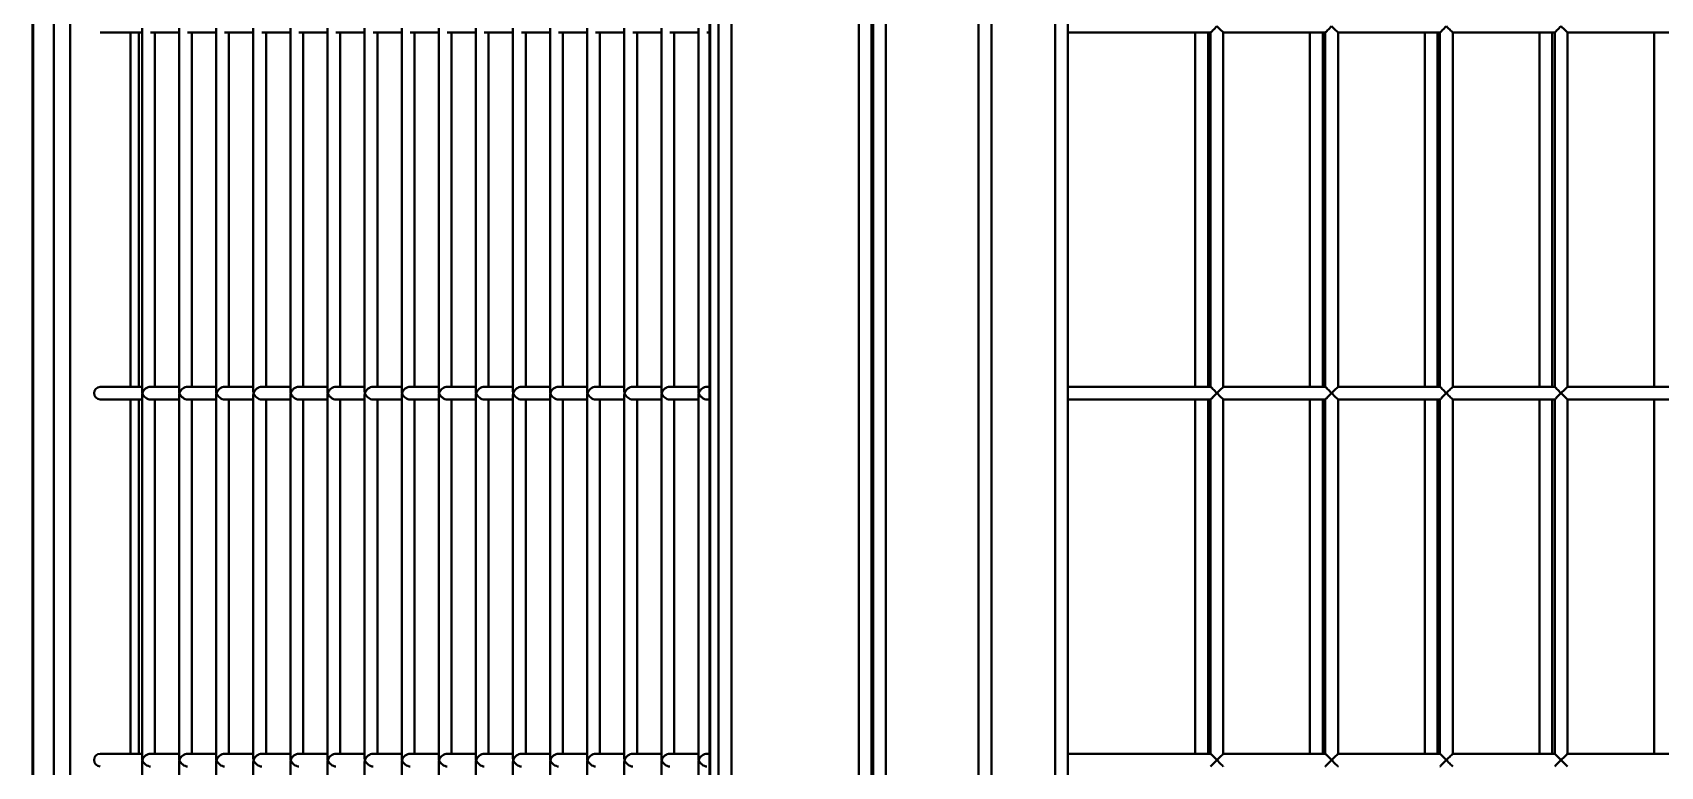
# Model space of a CAD drawing. Header units: millimetres. Extents: x 0 to 420, y 0 to 297.
# Drawn here: x 210.84 to 223.61, y 233.02 to 238.78 of the extents above; entities that cross this region are included whole.
import ezdxf

# ---------------------------------------------------------------- set-up
doc = ezdxf.new("R2010")
doc.units = ezdxf.units.MM

msp = doc.modelspace()

# ---------------------------------------------------------------- linework, layer by layer
at = {"color": 7, "linetype": 'Continuous', "lineweight": 40}
for p, q in [((216.2225, 215.8453), (216.2225, 255.8453)), ((216.3225, 255.8453), (216.3225, 215.8453)), ((217.3225, 215.8453), (217.3225, 255.8453)), ((217.4225, 255.8453), (217.4225, 215.8453)), ((218.2625, 217.8453), (218.2625, 253.8453)), ((210.8392, 253.7777), (210.8392, 217.913)), ((210.8446, 253.7453), (210.8446, 217.9453)), ((218.3625, 253.7453), (218.3625, 217.9453)), ((211.0063, 218.4453), (211.0063, 253.2453)), ((216.1496, 253.213), (216.1496, 218.4777)), ((216.1549, 253.2453), (216.1549, 218.4453)), ((218.8625, 218.4453), (218.8625, 253.2453)), ((211.1332, 253.1453), (211.1332, 218.5453)), ((218.9625, 253.1453), (218.9625, 218.5453)), ((217.5354, 250.2453), (217.5354, 220.8453)), ((211.3698, 238.7753), (211.6982, 238.7753)), ((211.674, 235.9953), (211.674, 238.7753)), ((211.6982, 238.8092), (211.6982, 235.9615)), ((211.7644, 238.7753), (211.9893, 238.7753)), ((211.7982, 235.9953), (211.7982, 238.7753)), ((211.9893, 238.8092), (211.9893, 235.9615)), ((212.0554, 238.7753), (212.2803, 238.7753)), ((212.0893, 235.9953), (212.0893, 238.7753)), ((212.2803, 238.8092), (212.2803, 235.9615)), ((212.3465, 238.7753), (212.5714, 238.7753)), ((212.3803, 235.9953), (212.3803, 238.7753)), ((212.5714, 238.8092), (212.5714, 235.9615)), ((212.6376, 238.7753), (212.8625, 238.7753)), ((212.6714, 235.9953), (212.6714, 238.7753)), ((212.8625, 238.8092), (212.8625, 235.9615)), ((212.9286, 238.7753), (213.1535, 238.7753)), ((212.9625, 235.9953), (212.9625, 238.7753)), ((213.1535, 238.8092), (213.1535, 235.9615)), ((213.2197, 238.7753), (213.4446, 238.7753)), ((213.2535, 235.9953), (213.2535, 238.7753)), ((213.4446, 238.8092), (213.4446, 235.9615)), ((213.5108, 238.7753), (213.7357, 238.7753)), ((213.5446, 235.9953), (213.5446, 238.7753)), ((213.7357, 238.8092), (213.7357, 235.9615)), ((213.8018, 238.7753), (214.0267, 238.7753)), ((213.8357, 235.9953), (213.8357, 238.7753)), ((214.0267, 238.8092), (214.0267, 235.9615)), ((214.0929, 238.7753), (214.3178, 238.7753)), ((214.1267, 235.9953), (214.1267, 238.7753)), ((214.3178, 238.8092), (214.3178, 235.9615)), ((214.384, 238.7753), (214.6089, 238.7753)), ((214.4178, 235.9953), (214.4178, 238.7753)), ((214.6089, 238.8092), (214.6089, 235.9615)), ((214.675, 238.7753), (214.8999, 238.7753)), ((214.7089, 235.9953), (214.7089, 238.7753)), ((214.8999, 238.8092), (214.8999, 235.9615)), ((214.9661, 238.7753), (215.191, 238.7753)), ((214.9999, 235.9953), (214.9999, 238.7753)), ((215.191, 238.8092), (215.191, 235.9615)), ((215.2572, 238.7753), (215.4821, 238.7753)), ((215.291, 235.9953), (215.291, 238.7753)), ((215.4821, 238.8092), (215.4821, 235.9615)), ((215.5482, 238.7753), (215.7731, 238.7753)), ((215.5821, 235.9953), (215.5821, 238.7753)), ((215.7731, 238.8092), (215.7731, 235.9615)), ((215.8393, 238.7753), (216.0642, 238.7753)), ((215.8731, 235.9953), (215.8731, 238.7753)), ((216.0642, 238.8092), (216.0642, 235.9615)), ((216.1304, 238.7753), (216.1496, 238.7753)), ((218.9625, 238.7753), (220.0825, 238.7753)), ((219.9625, 238.7753), (219.9625, 235.9953)), ((220.0625, 235.9953), (220.0625, 238.7753)), ((220.0825, 238.7753), (220.0825, 235.9953)), ((220.1825, 235.9953), (220.1825, 238.7753)), ((220.1825, 238.7753), (220.9825, 238.7753)), ((220.8625, 238.7753), (220.8625, 235.9953)), ((220.9625, 235.9953), (220.9625, 238.7753)), ((220.9825, 238.7753), (220.9825, 235.9953)), ((221.0825, 235.9953), (221.0825, 238.7753)), ((221.0825, 238.7753), (221.8825, 238.7753)), ((221.7625, 238.7753), (221.7625, 235.9953)), ((221.8625, 235.9953), (221.8625, 238.7753)), ((221.8825, 238.7753), (221.8825, 235.9953)), ((221.9825, 235.9953), (221.9825, 238.7753)), ((221.9825, 238.7753), (222.7825, 238.7753)), ((222.6625, 238.7753), (222.6625, 235.9953)), ((222.7625, 235.9953), (222.7625, 238.7753)), ((222.7825, 238.7753), (222.7825, 235.9953)), ((222.8825, 235.9953), (222.8825, 238.7753)), ((222.8825, 238.7753), (223.6825, 238.7753)), ((223.5625, 238.7753), (223.5625, 235.9953)), ((211.6982, 235.9953), (211.3698, 235.9953)), ((211.6982, 235.9292), (211.6982, 233.0815)), ((211.9893, 235.9953), (211.7644, 235.9953)), ((211.9893, 235.9292), (211.9893, 233.0815)), ((212.2803, 235.9953), (212.0554, 235.9953)), ((212.2803, 235.9292), (212.2803, 233.0815)), ((212.5714, 235.9953), (212.3465, 235.9953)), ((212.5714, 235.9292), (212.5714, 233.0815)), ((212.8625, 235.9953), (212.6376, 235.9953)), ((212.8625, 235.9292), (212.8625, 233.0815)), ((213.1535, 235.9953), (212.9286, 235.9953)), ((213.1535, 235.9292), (213.1535, 233.0815)), ((213.4446, 235.9953), (213.2197, 235.9953)), ((213.4446, 235.9292), (213.4446, 233.0815)), ((213.7357, 235.9953), (213.5108, 235.9953)), ((213.7357, 235.9292), (213.7357, 233.0815)), ((214.0267, 235.9953), (213.8018, 235.9953)), ((214.0267, 235.9292), (214.0267, 233.0815)), ((214.3178, 235.9953), (214.0929, 235.9953)), ((214.3178, 235.9292), (214.3178, 233.0815)), ((214.6089, 235.9953), (214.384, 235.9953)), ((214.6089, 235.9292), (214.6089, 233.0815)), ((214.8999, 235.9953), (214.675, 235.9953)), ((214.8999, 235.9292), (214.8999, 233.0815)), ((215.191, 235.9953), (214.9661, 235.9953)), ((215.191, 235.9292), (215.191, 233.0815)), ((215.4821, 235.9953), (215.2572, 235.9953)), ((215.4821, 235.9292), (215.4821, 233.0815)), ((215.7731, 235.9953), (215.5482, 235.9953)), ((215.7731, 235.9292), (215.7731, 233.0815)), ((216.0642, 235.9953), (215.8393, 235.9953)), ((216.0642, 235.9292), (216.0642, 233.0815)), ((216.1496, 235.9953), (216.1304, 235.9953)), ((220.0825, 235.9953), (218.9625, 235.9953)), ((220.9825, 235.9953), (220.1825, 235.9953)), ((221.8825, 235.9953), (221.0825, 235.9953)), ((222.7825, 235.9953), (221.9825, 235.9953)), ((223.6825, 235.9953), (222.8825, 235.9953)), ((211.3698, 235.8953), (211.6982, 235.8953)), ((211.674, 233.1153), (211.674, 235.8953)), ((211.7644, 235.8953), (211.9893, 235.8953)), ((211.7982, 233.1153), (211.7982, 235.8953)), ((212.0554, 235.8953), (212.2803, 235.8953)), ((212.0893, 233.1153), (212.0893, 235.8953)), ((212.3465, 235.8953), (212.5714, 235.8953)), ((212.3803, 233.1153), (212.3803, 235.8953)), ((212.6376, 235.8953), (212.8625, 235.8953)), ((212.6714, 233.1153), (212.6714, 235.8953)), ((212.9286, 235.8953), (213.1535, 235.8953)), ((212.9625, 233.1153), (212.9625, 235.8953)), ((213.2197, 235.8953), (213.4446, 235.8953)), ((213.2535, 233.1153), (213.2535, 235.8953)), ((213.5108, 235.8953), (213.7357, 235.8953)), ((213.5446, 233.1153), (213.5446, 235.8953)), ((213.8018, 235.8953), (214.0267, 235.8953)), ((213.8357, 233.1153), (213.8357, 235.8953)), ((214.0929, 235.8953), (214.3178, 235.8953)), ((214.1267, 233.1153), (214.1267, 235.8953)), ((214.384, 235.8953), (214.6089, 235.8953)), ((214.4178, 233.1153), (214.4178, 235.8953)), ((214.675, 235.8953), (214.8999, 235.8953)), ((214.7089, 233.1153), (214.7089, 235.8953)), ((214.9661, 235.8953), (215.191, 235.8953)), ((214.9999, 233.1153), (214.9999, 235.8953)), ((215.2572, 235.8953), (215.4821, 235.8953)), ((215.291, 233.1153), (215.291, 235.8953)), ((215.5482, 235.8953), (215.7731, 235.8953)), ((215.5821, 233.1153), (215.5821, 235.8953)), ((215.8393, 235.8953), (216.0642, 235.8953)), ((215.8731, 233.1153), (215.8731, 235.8953)), ((216.1304, 235.8953), (216.1496, 235.8953)), ((218.9625, 235.8953), (220.0825, 235.8953)), ((219.9625, 235.8953), (219.9625, 233.1153)), ((220.0625, 233.1153), (220.0625, 235.8953)), ((220.0825, 235.8953), (220.0825, 233.1153)), ((220.1825, 233.1153), (220.1825, 235.8953)), ((220.1825, 235.8953), (220.9825, 235.8953)), ((220.8625, 235.8953), (220.8625, 233.1153)), ((220.9625, 233.1153), (220.9625, 235.8953)), ((220.9825, 235.8953), (220.9825, 233.1153)), ((221.0825, 233.1153), (221.0825, 235.8953)), ((221.0825, 235.8953), (221.8825, 235.8953)), ((221.7625, 235.8953), (221.7625, 233.1153)), ((221.8625, 233.1153), (221.8625, 235.8953)), ((221.8825, 235.8953), (221.8825, 233.1153)), ((221.9825, 233.1153), (221.9825, 235.8953)), ((221.9825, 235.8953), (222.7825, 235.8953)), ((222.6625, 235.8953), (222.6625, 233.1153)), ((222.7625, 233.1153), (222.7625, 235.8953)), ((222.7825, 235.8953), (222.7825, 233.1153)), ((222.8825, 233.1153), (222.8825, 235.8953)), ((222.8825, 235.8953), (223.6825, 235.8953)), ((223.5625, 235.8953), (223.5625, 233.1153)), ((211.6982, 233.1153), (211.3698, 233.1153)), ((211.9893, 233.1153), (211.7644, 233.1153)), ((212.2803, 233.1153), (212.0554, 233.1153)), ((212.5714, 233.1153), (212.3465, 233.1153)), ((212.8625, 233.1153), (212.6376, 233.1153)), ((213.1535, 233.1153), (212.9286, 233.1153)), ((213.4446, 233.1153), (213.2197, 233.1153)), ((213.7357, 233.1153), (213.5108, 233.1153)), ((214.0267, 233.1153), (213.8018, 233.1153)), ((214.3178, 233.1153), (214.0929, 233.1153)), ((214.6089, 233.1153), (214.384, 233.1153)), ((214.8999, 233.1153), (214.675, 233.1153)), ((215.191, 233.1153), (214.9661, 233.1153)), ((215.4821, 233.1153), (215.2572, 233.1153)), ((215.7731, 233.1153), (215.5482, 233.1153)), ((216.0642, 233.1153), (215.8393, 233.1153)), ((216.1496, 233.1153), (216.1304, 233.1153)), ((220.0825, 233.1153), (218.9625, 233.1153)), ((220.9825, 233.1153), (220.1825, 233.1153)), ((221.8825, 233.1153), (221.0825, 233.1153)), ((222.7825, 233.1153), (221.9825, 233.1153)), ((223.6825, 233.1153), (222.8825, 233.1153)), ((211.6982, 233.0492), (211.6982, 230.2015)), ((211.9893, 233.0492), (211.9893, 230.2015)), ((212.2803, 233.0492), (212.2803, 230.2015)), ((212.5714, 233.0492), (212.5714, 230.2015)), ((212.8625, 233.0492), (212.8625, 230.2015)), ((213.1535, 233.0492), (213.1535, 230.2015)), ((213.4446, 233.0492), (213.4446, 230.2015)), ((213.7357, 233.0492), (213.7357, 230.2015)), ((214.0267, 233.0492), (214.0267, 230.2015)), ((214.3178, 233.0492), (214.3178, 230.2015)), ((214.6089, 233.0492), (214.6089, 230.2015)), ((214.8999, 233.0492), (214.8999, 230.2015)), ((215.191, 233.0492), (215.191, 230.2015)), ((215.4821, 233.0492), (215.4821, 230.2015)), ((215.7731, 233.0492), (215.7731, 230.2015)), ((216.0642, 233.0492), (216.0642, 230.2015))]:
    msp.add_line(p, q, dxfattribs=at)
at = {"color": 8, "linetype": 'Continuous', "lineweight": 40}
for p, q in [((217.436, 221.4453), (217.436, 250.2453)), ((211.6064, 235.9953), (211.6064, 238.7753)), ((211.6064, 233.1153), (211.6064, 235.8953))]:
    msp.add_line(p, q, dxfattribs=at)
at = {"color": 7, "linetype": 'Continuous', "lineweight": 40, "flags": 128}
for points in [[(220.1325, 238.8253), (220.1238, 238.8167), (220.1154, 238.8082), (220.1075, 238.8003), (220.1003, 238.7932), (220.0942, 238.787), (220.0892, 238.782), (220.0855, 238.7784), (220.0832, 238.7761), (220.0825, 238.7753)], [(220.1825, 238.7753), (220.1823, 238.7756), (220.1806, 238.7772), (220.1772, 238.7806), (220.1724, 238.7854), (220.1662, 238.7917), (220.1588, 238.799), (220.1505, 238.8073), (220.1417, 238.8161), (220.1325, 238.8253)], [(221.0325, 238.8253), (221.0238, 238.8167), (221.0154, 238.8082), (221.0075, 238.8003), (221.0003, 238.7932), (220.9942, 238.787), (220.9892, 238.782), (220.9855, 238.7784), (220.9832, 238.7761), (220.9825, 238.7753)], [(221.0825, 238.7753), (221.0823, 238.7756), (221.0806, 238.7772), (221.0772, 238.7806), (221.0724, 238.7854), (221.0662, 238.7917), (221.0588, 238.799), (221.0505, 238.8073), (221.0417, 238.8161), (221.0325, 238.8253)], [(221.9325, 238.8253), (221.9238, 238.8167), (221.9154, 238.8082), (221.9075, 238.8003), (221.9003, 238.7932), (221.8942, 238.787), (221.8892, 238.782), (221.8855, 238.7784), (221.8832, 238.7761), (221.8825, 238.7753)], [(221.9825, 238.7753), (221.9823, 238.7756), (221.9806, 238.7772), (221.9772, 238.7806), (221.9724, 238.7854), (221.9662, 238.7917), (221.9588, 238.799), (221.9505, 238.8073), (221.9417, 238.8161), (221.9325, 238.8253)], [(222.8325, 238.8253), (222.8238, 238.8167), (222.8154, 238.8082), (222.8075, 238.8003), (222.8003, 238.7932), (222.7942, 238.787), (222.7892, 238.782), (222.7855, 238.7784), (222.7832, 238.7761), (222.7825, 238.7753)], [(222.8825, 238.7753), (222.8823, 238.7756), (222.8806, 238.7772), (222.8772, 238.7806), (222.8724, 238.7854), (222.8662, 238.7917), (222.8588, 238.799), (222.8505, 238.8073), (222.8417, 238.8161), (222.8325, 238.8253)], [(220.0825, 235.9953), (220.0832, 235.9946), (220.0855, 235.9923), (220.0892, 235.9886), (220.0942, 235.9836), (220.1003, 235.9775), (220.1075, 235.9703), (220.1154, 235.9624), (220.1238, 235.954), (220.1325, 235.9453)], [(220.1325, 235.9453), (220.1238, 235.9367), (220.1154, 235.9282), (220.1075, 235.9203), (220.1003, 235.9132), (220.0942, 235.907), (220.0892, 235.902), (220.0855, 235.8984), (220.0832, 235.8961), (220.0825, 235.8953)], [(220.1325, 235.9453), (220.1417, 235.9545), (220.1505, 235.9634), (220.1588, 235.9717), (220.1662, 235.979), (220.1724, 235.9852), (220.1772, 235.9901), (220.1806, 235.9934), (220.1823, 235.9951), (220.1825, 235.9953)], [(220.1825, 235.8953), (220.1823, 235.8955), (220.1806, 235.8972), (220.1772, 235.9006), (220.1724, 235.9054), (220.1662, 235.9117), (220.1588, 235.919), (220.1505, 235.9273), (220.1417, 235.9361), (220.1325, 235.9453)], [(220.9825, 235.9953), (220.9832, 235.9946), (220.9855, 235.9923), (220.9892, 235.9886), (220.9942, 235.9836), (221.0003, 235.9775), (221.0075, 235.9703), (221.0154, 235.9624), (221.0238, 235.954), (221.0325, 235.9453)], [(221.0325, 235.9453), (221.0238, 235.9367), (221.0154, 235.9282), (221.0075, 235.9203), (221.0003, 235.9132), (220.9942, 235.907), (220.9892, 235.902), (220.9855, 235.8984), (220.9832, 235.8961), (220.9825, 235.8953)], [(221.0325, 235.9453), (221.0417, 235.9545), (221.0505, 235.9634), (221.0588, 235.9717), (221.0662, 235.979), (221.0724, 235.9852), (221.0772, 235.9901), (221.0806, 235.9934), (221.0823, 235.9951), (221.0825, 235.9953)], [(221.0825, 235.8953), (221.0823, 235.8955), (221.0806, 235.8972), (221.0772, 235.9006), (221.0724, 235.9054), (221.0662, 235.9117), (221.0588, 235.919), (221.0505, 235.9273), (221.0417, 235.9361), (221.0325, 235.9453)], [(221.8825, 235.9953), (221.8832, 235.9946), (221.8855, 235.9923), (221.8892, 235.9886), (221.8942, 235.9836), (221.9003, 235.9775), (221.9075, 235.9703), (221.9154, 235.9624), (221.9238, 235.954), (221.9325, 235.9453)], [(221.9325, 235.9453), (221.9238, 235.9367), (221.9154, 235.9282), (221.9075, 235.9203), (221.9003, 235.9132), (221.8942, 235.907), (221.8892, 235.902), (221.8855, 235.8984), (221.8832, 235.8961), (221.8825, 235.8953)], [(221.9325, 235.9453), (221.9417, 235.9545), (221.9505, 235.9634), (221.9588, 235.9717), (221.9662, 235.979), (221.9724, 235.9852), (221.9772, 235.9901), (221.9806, 235.9934), (221.9823, 235.9951), (221.9825, 235.9953)], [(221.9825, 235.8953), (221.9823, 235.8955), (221.9806, 235.8972), (221.9772, 235.9006), (221.9724, 235.9054), (221.9662, 235.9117), (221.9588, 235.919), (221.9505, 235.9273), (221.9417, 235.9361), (221.9325, 235.9453)], [(222.7825, 235.9953), (222.7832, 235.9946), (222.7855, 235.9923), (222.7892, 235.9886), (222.7942, 235.9836), (222.8003, 235.9775), (222.8075, 235.9703), (222.8154, 235.9624), (222.8238, 235.954), (222.8325, 235.9453)], [(222.8325, 235.9453), (222.8238, 235.9367), (222.8154, 235.9282), (222.8075, 235.9203), (222.8003, 235.9132), (222.7942, 235.907), (222.7892, 235.902), (222.7855, 235.8984), (222.7832, 235.8961), (222.7825, 235.8953)], [(222.8325, 235.9453), (222.8417, 235.9545), (222.8505, 235.9634), (222.8588, 235.9717), (222.8662, 235.979), (222.8724, 235.9852), (222.8772, 235.9901), (222.8806, 235.9934), (222.8823, 235.9951), (222.8825, 235.9953)], [(222.8825, 235.8953), (222.8823, 235.8955), (222.8806, 235.8972), (222.8772, 235.9006), (222.8724, 235.9054), (222.8662, 235.9117), (222.8588, 235.919), (222.8505, 235.9273), (222.8417, 235.9361), (222.8325, 235.9453)], [(220.0825, 233.1153), (220.0832, 233.1146), (220.0855, 233.1123), (220.0892, 233.1086), (220.0942, 233.1036), (220.1003, 233.0975), (220.1075, 233.0903), (220.1154, 233.0824), (220.1238, 233.074), (220.1325, 233.0653)], [(220.1325, 233.0653), (220.1417, 233.0745), (220.1505, 233.0834), (220.1588, 233.0917), (220.1662, 233.099), (220.1724, 233.1052), (220.1772, 233.1101), (220.1806, 233.1134), (220.1823, 233.1151), (220.1825, 233.1153)], [(220.9825, 233.1153), (220.9832, 233.1146), (220.9855, 233.1123), (220.9892, 233.1086), (220.9942, 233.1036), (221.0003, 233.0975), (221.0075, 233.0903), (221.0154, 233.0824), (221.0238, 233.074), (221.0325, 233.0653)], [(221.0325, 233.0653), (221.0417, 233.0745), (221.0505, 233.0834), (221.0588, 233.0917), (221.0662, 233.099), (221.0724, 233.1052), (221.0772, 233.1101), (221.0806, 233.1134), (221.0823, 233.1151), (221.0825, 233.1153)], [(221.8825, 233.1153), (221.8832, 233.1146), (221.8855, 233.1123), (221.8892, 233.1086), (221.8942, 233.1036), (221.9003, 233.0975), (221.9075, 233.0903), (221.9154, 233.0824), (221.9238, 233.074), (221.9325, 233.0653)], [(221.9325, 233.0653), (221.9417, 233.0745), (221.9505, 233.0834), (221.9588, 233.0917), (221.9662, 233.099), (221.9724, 233.1052), (221.9772, 233.1101), (221.9806, 233.1134), (221.9823, 233.1151), (221.9825, 233.1153)], [(222.7825, 233.1153), (222.7832, 233.1146), (222.7855, 233.1123), (222.7892, 233.1086), (222.7942, 233.1036), (222.8003, 233.0975), (222.8075, 233.0903), (222.8154, 233.0824), (222.8238, 233.074), (222.8325, 233.0653)], [(222.8325, 233.0653), (222.8417, 233.0745), (222.8505, 233.0834), (222.8588, 233.0917), (222.8662, 233.099), (222.8724, 233.1052), (222.8772, 233.1101), (222.8806, 233.1134), (222.8823, 233.1151), (222.8825, 233.1153)], [(220.1325, 233.0653), (220.1238, 233.0567), (220.1154, 233.0482), (220.1075, 233.0403), (220.1003, 233.0332), (220.0942, 233.027), (220.0892, 233.022), (220.0855, 233.0184), (220.0832, 233.0161), (220.0825, 233.0153)], [(220.1825, 233.0153), (220.1823, 233.0155), (220.1806, 233.0172), (220.1772, 233.0206), (220.1724, 233.0254), (220.1662, 233.0317), (220.1588, 233.039), (220.1505, 233.0473), (220.1417, 233.0561), (220.1325, 233.0653)], [(221.0325, 233.0653), (221.0238, 233.0567), (221.0154, 233.0482), (221.0075, 233.0403), (221.0003, 233.0332), (220.9942, 233.027), (220.9892, 233.022), (220.9855, 233.0184), (220.9832, 233.0161), (220.9825, 233.0153)], [(221.0825, 233.0153), (221.0823, 233.0155), (221.0806, 233.0172), (221.0772, 233.0206), (221.0724, 233.0254), (221.0662, 233.0317), (221.0588, 233.039), (221.0505, 233.0473), (221.0417, 233.0561), (221.0325, 233.0653)], [(221.9325, 233.0653), (221.9238, 233.0567), (221.9154, 233.0482), (221.9075, 233.0403), (221.9003, 233.0332), (221.8942, 233.027), (221.8892, 233.022), (221.8855, 233.0184), (221.8832, 233.0161), (221.8825, 233.0153)], [(221.9825, 233.0153), (221.9823, 233.0155), (221.9806, 233.0172), (221.9772, 233.0206), (221.9724, 233.0254), (221.9662, 233.0317), (221.9588, 233.039), (221.9505, 233.0473), (221.9417, 233.0561), (221.9325, 233.0653)], [(222.8325, 233.0653), (222.8238, 233.0567), (222.8154, 233.0482), (222.8075, 233.0403), (222.8003, 233.0332), (222.7942, 233.027), (222.7892, 233.022), (222.7855, 233.0184), (222.7832, 233.0161), (222.7825, 233.0153)], [(222.8825, 233.0153), (222.8823, 233.0155), (222.8806, 233.0172), (222.8772, 233.0206), (222.8724, 233.0254), (222.8662, 233.0317), (222.8588, 233.039), (222.8505, 233.0473), (222.8417, 233.0561), (222.8325, 233.0653)]]:
    msp.add_lwpolyline(points, dxfattribs=at)
at = {"color": 7, "linetype": 'Continuous', "lineweight": 40}
for centre, start, end in [((211.372, 235.9453), 92.54655, 267.45345), ((211.3717, 233.0653), 92.12461, 267.87539)]:
    msp.add_arc(centre, 0.05, start, end, dxfattribs=at)
for centre, major_axis, start_param, end_param in [((211.7482, 235.9453), (0.0407, -0.0407), 3.7623262, 4.0916554), ((211.7482, 235.9453), (0.0407, 0.0407), 2.1915299, 2.5208591), ((211.7482, 235.9453), (0.0407, 0.0407), 0.6207335, 2.1915299), ((211.7482, 235.9453), (0.0407, -0.0407), 4.0916554, 5.6624518), ((212.0393, 235.9453), (0.0407, -0.0407), 3.7623262, 4.0916554), ((212.0393, 235.9453), (0.0407, 0.0407), 2.1915299, 2.5208591), ((212.0393, 235.9453), (0.0407, 0.0407), 0.6207335, 2.1915299), ((212.0393, 235.9453), (0.0407, -0.0407), 4.0916554, 5.6624518), ((212.3303, 235.9453), (0.0407, -0.0407), 3.7623262, 4.0916554), ((212.3303, 235.9453), (0.0407, 0.0407), 2.1915299, 2.5208591), ((212.3303, 235.9453), (0.0407, 0.0407), 0.6207335, 2.1915299), ((212.3303, 235.9453), (0.0407, -0.0407), 4.0916554, 5.6624518), ((212.6214, 235.9453), (0.0407, -0.0407), 3.7623262, 4.0916554), ((212.6214, 235.9453), (0.0407, 0.0407), 2.1915299, 2.5208591), ((212.6214, 235.9453), (0.0407, 0.0407), 0.6207335, 2.1915299), ((212.6214, 235.9453), (0.0407, -0.0407), 4.0916554, 5.6624518), ((212.9125, 235.9453), (0.0407, -0.0407), 3.7623262, 4.0916554), ((212.9125, 235.9453), (0.0407, 0.0407), 2.1915299, 2.5208591), ((212.9125, 235.9453), (0.0407, 0.0407), 0.6207335, 2.1915299), ((212.9125, 235.9453), (0.0407, -0.0407), 4.0916554, 5.6624518), ((213.2035, 235.9453), (0.0407, -0.0407), 3.7623262, 4.0916554), ((213.2035, 235.9453), (0.0407, 0.0407), 2.1915299, 2.5208591), ((213.2035, 235.9453), (0.0407, 0.0407), 0.6207335, 2.1915299), ((213.2035, 235.9453), (0.0407, -0.0407), 4.0916554, 5.6624518), ((213.4946, 235.9453), (0.0407, -0.0407), 3.7623262, 4.0916554), ((213.4946, 235.9453), (0.0407, 0.0407), 2.1915299, 2.5208591), ((213.4946, 235.9453), (0.0407, 0.0407), 0.6207335, 2.1915299), ((213.4946, 235.9453), (0.0407, -0.0407), 4.0916554, 5.6624518), ((213.7857, 235.9453), (0.0407, -0.0407), 3.7623262, 4.0916554), ((213.7857, 235.9453), (0.0407, 0.0407), 2.1915299, 2.5208591), ((213.7857, 235.9453), (0.0407, 0.0407), 0.6207335, 2.1915299), ((213.7857, 235.9453), (0.0407, -0.0407), 4.0916554, 5.6624518), ((214.0767, 235.9453), (0.0407, -0.0407), 3.7623262, 4.0916554), ((214.0767, 235.9453), (0.0407, 0.0407), 2.1915299, 2.5208591), ((214.0767, 235.9453), (0.0407, 0.0407), 0.6207335, 2.1915299), ((214.0767, 235.9453), (0.0407, -0.0407), 4.0916554, 5.6624518), ((214.3678, 235.9453), (0.0407, -0.0407), 3.7623262, 4.0916554), ((214.3678, 235.9453), (0.0407, 0.0407), 2.1915299, 2.5208591), ((214.3678, 235.9453), (0.0407, 0.0407), 0.6207335, 2.1915299), ((214.3678, 235.9453), (0.0407, -0.0407), 4.0916554, 5.6624518), ((214.6589, 235.9453), (0.0407, -0.0407), 3.7623262, 4.0916554), ((214.6589, 235.9453), (0.0407, 0.0407), 2.1915299, 2.5208591), ((214.6589, 235.9453), (0.0407, 0.0407), 0.6207335, 2.1915299), ((214.6589, 235.9453), (0.0407, -0.0407), 4.0916554, 5.6624518), ((214.9499, 235.9453), (0.0407, -0.0407), 3.7623262, 4.0916554), ((214.9499, 235.9453), (0.0407, 0.0407), 2.1915299, 2.5208591), ((214.9499, 235.9453), (0.0407, 0.0407), 0.6207335, 2.1915299), ((214.9499, 235.9453), (0.0407, -0.0407), 4.0916554, 5.6624518), ((215.241, 235.9453), (0.0407, -0.0407), 3.7623262, 4.0916554), ((215.241, 235.9453), (0.0407, 0.0407), 2.1915299, 2.5208591), ((215.241, 235.9453), (0.0407, 0.0407), 0.6207335, 2.1915299), ((215.241, 235.9453), (0.0407, -0.0407), 4.0916554, 5.6624518), ((215.5321, 235.9453), (0.0407, -0.0407), 3.7623262, 4.0916554), ((215.5321, 235.9453), (0.0407, 0.0407), 2.1915299, 2.5208591), ((215.5321, 235.9453), (0.0407, 0.0407), 0.6207335, 2.1915299), ((215.5321, 235.9453), (0.0407, -0.0407), 4.0916554, 5.6624518), ((215.8231, 235.9453), (0.0407, -0.0407), 3.7623262, 4.0916554), ((215.8231, 235.9453), (0.0407, 0.0407), 2.1915299, 2.5208591), ((215.8231, 235.9453), (0.0407, 0.0407), 0.6207335, 2.1915299), ((215.8231, 235.9453), (0.0407, -0.0407), 4.0916554, 5.6624518), ((216.1142, 235.9453), (0.0407, -0.0407), 3.7623262, 4.0916554), ((216.1142, 235.9453), (0.0407, 0.0407), 2.1915299, 2.5208591), ((216.1142, 235.9453), (0.0407, 0.0407), 0.6207335, 2.1915299), ((216.1142, 235.9453), (0.0407, -0.0407), 4.0916554, 5.6624518), ((211.7482, 233.0653), (0.0407, 0.0407), 0.6207335, 2.1915299), ((212.0393, 233.0653), (0.0407, 0.0407), 0.6207335, 2.1915299), ((212.3303, 233.0653), (0.0407, 0.0407), 0.6207335, 2.1915299), ((212.6214, 233.0653), (0.0407, 0.0407), 0.6207335, 2.1915299), ((212.9125, 233.0653), (0.0407, 0.0407), 0.6207335, 2.1915299), ((213.2035, 233.0653), (0.0407, 0.0407), 0.6207335, 2.1915299), ((213.4946, 233.0653), (0.0407, 0.0407), 0.6207335, 2.1915299), ((213.7857, 233.0653), (0.0407, 0.0407), 0.6207335, 2.1915299), ((214.0767, 233.0653), (0.0407, 0.0407), 0.6207335, 2.1915299), ((214.3678, 233.0653), (0.0407, 0.0407), 0.6207335, 2.1915299), ((214.6589, 233.0653), (0.0407, 0.0407), 0.6207335, 2.1915299), ((214.9499, 233.0653), (0.0407, 0.0407), 0.6207335, 2.1915299), ((215.241, 233.0653), (0.0407, 0.0407), 0.6207335, 2.1915299), ((215.5321, 233.0653), (0.0407, 0.0407), 0.6207335, 2.1915299), ((215.8231, 233.0653), (0.0407, 0.0407), 0.6207335, 2.1915299), ((216.1142, 233.0653), (0.0407, 0.0407), 0.6207335, 2.1915299), ((211.7482, 233.0653), (0.0407, -0.0407), 3.7623262, 4.0916554), ((211.7482, 233.0653), (0.0407, 0.0407), 2.1915299, 2.5208591), ((211.7482, 233.0653), (0.0407, -0.0407), 4.0916554, 5.6624518), ((212.0393, 233.0653), (0.0407, -0.0407), 3.7623262, 4.0916554), ((212.0393, 233.0653), (0.0407, 0.0407), 2.1915299, 2.5208591), ((212.0393, 233.0653), (0.0407, -0.0407), 4.0916554, 5.6624518), ((212.3303, 233.0653), (0.0407, -0.0407), 3.7623262, 4.0916554), ((212.3303, 233.0653), (0.0407, 0.0407), 2.1915299, 2.5208591), ((212.3303, 233.0653), (0.0407, -0.0407), 4.0916554, 5.6624518), ((212.6214, 233.0653), (0.0407, -0.0407), 3.7623262, 4.0916554), ((212.6214, 233.0653), (0.0407, 0.0407), 2.1915299, 2.5208591), ((212.6214, 233.0653), (0.0407, -0.0407), 4.0916554, 5.6624518), ((212.9125, 233.0653), (0.0407, -0.0407), 3.7623262, 4.0916554), ((212.9125, 233.0653), (0.0407, 0.0407), 2.1915299, 2.5208591), ((212.9125, 233.0653), (0.0407, -0.0407), 4.0916554, 5.6624518), ((213.2035, 233.0653), (0.0407, -0.0407), 3.7623262, 4.0916554), ((213.2035, 233.0653), (0.0407, 0.0407), 2.1915299, 2.5208591), ((213.2035, 233.0653), (0.0407, -0.0407), 4.0916554, 5.6624518), ((213.4946, 233.0653), (0.0407, -0.0407), 3.7623262, 4.0916554), ((213.4946, 233.0653), (0.0407, 0.0407), 2.1915299, 2.5208591), ((213.4946, 233.0653), (0.0407, -0.0407), 4.0916554, 5.6624518), ((213.7857, 233.0653), (0.0407, -0.0407), 3.7623262, 4.0916554), ((213.7857, 233.0653), (0.0407, 0.0407), 2.1915299, 2.5208591), ((213.7857, 233.0653), (0.0407, -0.0407), 4.0916554, 5.6624518), ((214.0767, 233.0653), (0.0407, -0.0407), 3.7623262, 4.0916554), ((214.0767, 233.0653), (0.0407, 0.0407), 2.1915299, 2.5208591), ((214.0767, 233.0653), (0.0407, -0.0407), 4.0916554, 5.6624518), ((214.3678, 233.0653), (0.0407, -0.0407), 3.7623262, 4.0916554), ((214.3678, 233.0653), (0.0407, 0.0407), 2.1915299, 2.5208591), ((214.3678, 233.0653), (0.0407, -0.0407), 4.0916554, 5.6624518), ((214.6589, 233.0653), (0.0407, -0.0407), 3.7623262, 4.0916554), ((214.6589, 233.0653), (0.0407, 0.0407), 2.1915299, 2.5208591), ((214.6589, 233.0653), (0.0407, -0.0407), 4.0916554, 5.6624518), ((214.9499, 233.0653), (0.0407, -0.0407), 3.7623262, 4.0916554), ((214.9499, 233.0653), (0.0407, 0.0407), 2.1915299, 2.5208591), ((214.9499, 233.0653), (0.0407, -0.0407), 4.0916554, 5.6624518), ((215.241, 233.0653), (0.0407, -0.0407), 3.7623262, 4.0916554), ((215.241, 233.0653), (0.0407, 0.0407), 2.1915299, 2.5208591), ((215.241, 233.0653), (0.0407, -0.0407), 4.0916554, 5.6624518), ((215.5321, 233.0653), (0.0407, -0.0407), 3.7623262, 4.0916554), ((215.5321, 233.0653), (0.0407, 0.0407), 2.1915299, 2.5208591), ((215.5321, 233.0653), (0.0407, -0.0407), 4.0916554, 5.6624518), ((215.8231, 233.0653), (0.0407, -0.0407), 3.7623262, 4.0916554), ((215.8231, 233.0653), (0.0407, 0.0407), 2.1915299, 2.5208591), ((215.8231, 233.0653), (0.0407, -0.0407), 4.0916554, 5.6624518), ((216.1142, 233.0653), (0.0407, -0.0407), 3.7623262, 4.0916554), ((216.1142, 233.0653), (0.0407, 0.0407), 2.1915299, 2.5208591), ((216.1142, 233.0653), (0.0407, -0.0407), 4.0916554, 5.6624518)]:
    msp.add_ellipse(centre, major_axis=major_axis, ratio=0.715017, start_param=start_param, end_param=end_param, dxfattribs=at)

doc.saveas('drawing.dxf')
